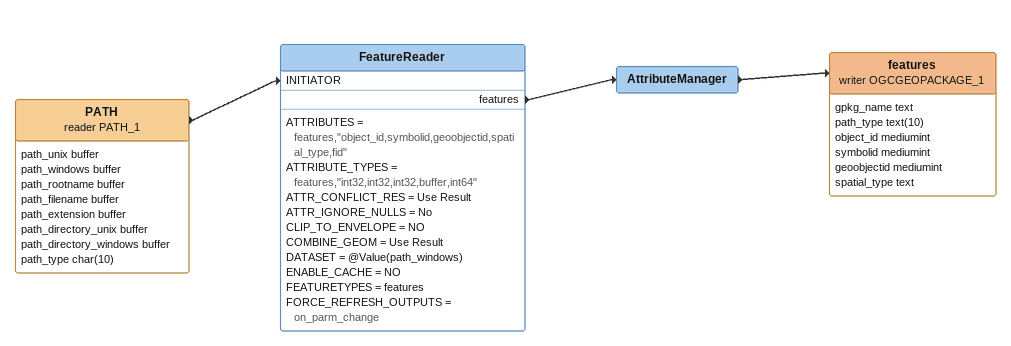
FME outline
PATH (reader PATH_1)
    attributes: path_unix buffer, path_windows buffer, path_rootname buffer, path_filename buffer, path_extension buffer, path_directory_unix buffer, path_directory_windows buffer, path_type char(10)
    -> FeatureReader [INITIATOR]
FeatureReader
    ATTRIBUTES = features,"object_id,symbolid,geoobjectid,spatial_type,fid"
    ATTRIBUTE_TYPES = features,"int32,int32,int32,buffer,int64"
    ATTR_CONFLICT_RES = Use Result
    ATTR_IGNORE_NULLS = No
    CLIP_TO_ENVELOPE = NO
    COMBINE_GEOM = Use Result
    DATASET = @Value(path_windows)
    ENABLE_CACHE = NO
    FEATURETYPES = features
    FORCE_REFRESH_OUTPUTS = on_parm_change
    features -> AttributeManager
AttributeManager
    -> features (writer OGCGEOPACKAGE_1)
features (writer OGCGEOPACKAGE_1)
    attributes: gpkg_name text, path_type text(10), object_id mediumint, symbolid mediumint, geoobjectid mediumint, spatial_type text
